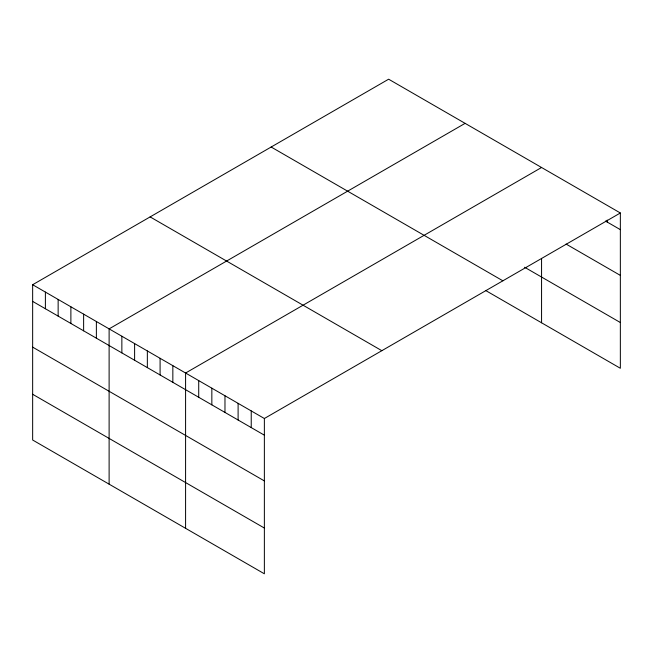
<?xml version="1.0" encoding="UTF-8"?>
<svg xmlns="http://www.w3.org/2000/svg" width="653" height="653" viewBox="0 0 653 653"><rect width="100%" height="100%" fill="white"/><g stroke="black" fill="none" stroke-linecap="round" stroke-linejoin="round"><path stroke-width="0.98" d="M32.65 284.724L264.367 418.508L264.367 573.799L32.65 440.016L32.65 284.724L388.633 79.201L620.35 212.984L620.35 368.276L485.489 290.414M465.099 123.352L109.116 328.875L109.116 484.167M541.566 167.494L185.583 373.026L185.583 528.31M264.367 418.508L620.35 212.984M605.47 221.057L620.35 229.644M566.078 244.059L620.35 275.395M524.571 267.232L620.35 322.525M271.158 147.023L502.875 280.806M150.125 216.902L381.842 350.685M32.65 301.392L264.367 435.176M32.65 347.135L264.367 480.918M32.65 394.273L264.367 528.048M607.217 220.102L607.217 222.069M541.566 258.384L541.566 322.786M251.234 410.925L251.234 427.593M238.108 403.35L238.108 420.01M224.975 395.767L224.975 412.427M211.841 388.184L211.841 404.852M198.716 380.601L198.716 397.269M172.841 365.664L172.841 382.332M160.091 358.309L160.091 374.969M147.349 350.947L147.349 367.615M134.608 343.592L134.608 360.252M121.858 336.238L121.858 352.898M96.375 321.521L96.375 338.181M83.625 314.158L83.625 330.826M70.883 306.804L70.883 323.464M58.141 299.441L58.141 316.109M45.392 292.087L45.392 308.747"/></g></svg>
